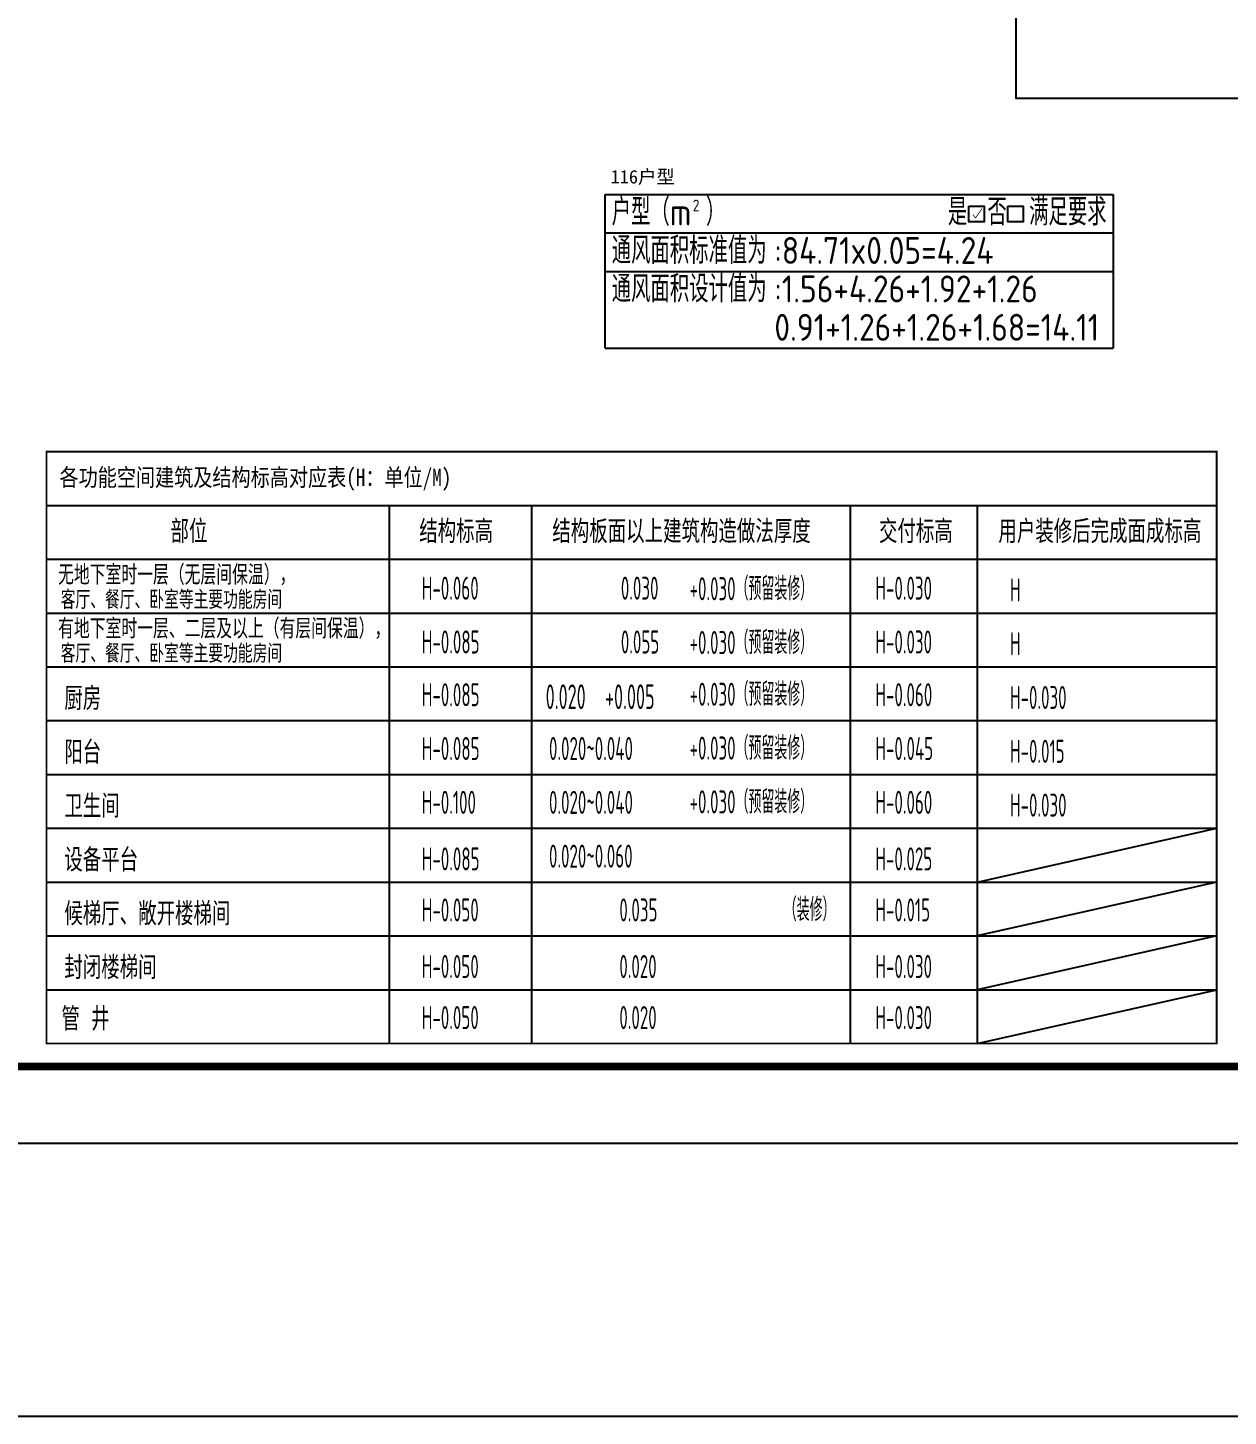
# Model space of a CAD drawing. Extents: x -518115 to 790560, y -210384 to 1628073.
# Drawn here: x 460930 to 476542, y -210384 to -192321 of the extents above; entities that cross this region are included whole.
import ezdxf

# ---------------------------------------------------------------- set-up
doc = ezdxf.new("R2010")
doc.units = 0
doc.header["$LTSCALE"] = 1000
doc.header["$MEASUREMENT"] = 0
for name, color, linetype in [('AD-INDX', 43, 'Continuous'), ('C-Sheet-图框', 101, 'Continuous'), ('PUB_TEXT', 4, 'Continuous'), ('图框', 140, 'Continuous')]:
    doc.layers.add(name, color=color, linetype=linetype)
doc.layers.add('yichutu', color=7, linetype='Continuous', true_color=0xffffff, plot=False)
doc.layers.add('不打印-标记', color=10, linetype='Continuous', lineweight=9, plot=False)
doc.styles.get("Standard").update_dxf_attribs({"font": 'gbenor.shx', "bigfont": 'gbcbig.shx'})
doc.styles.add('宋体', font='', dxfattribs={"height": 50})
doc.styles.add('房间名称', font='TSSDENG', dxfattribs={"width": 0.8, "bigfont": 'HZTXT'})
doc.styles.add('黑体', font='')
doc.styles.get('宋体').set_extended_font_data('SimSun')
doc.styles.get('黑体').set_extended_font_data('SimHei')

# ---------------------------------------------------------------- blocks, each defined once
blk = doc.blocks.new('yct-841-594-84100-59399.9999999999-100-1000.0')
at = {"color": 7, "true_color": 0xffffff}
blk.add_lwpolyline([(0, -3549), (80358, -3549), (80358, 0), (0, 0)], close=True, dxfattribs=at)
at = {"layer": 'yichutu', "color": 7, "true_color": 0xffffff}
blk.add_lwpolyline([(0, 0), (0, 59400), (84100, 59400), (84100, 0)], close=True, dxfattribs=at)
blk = doc.blocks.new('A$C78D13F63')
at = {"layer": 'C-Sheet-图框', "color": 0}
for p, q in [((52360, 7300), (67578, 7300)), ((56815, 7300), (56815, 300)), ((58665, 7300), (58665, 300)), ((62812, 7300), (62812, 300)), ((64465, 7300), (64465, 300)), ((52360, 6600), (67578, 6600)), ((52360, 5900), (67578, 5900)), ((52360, 5200), (67578, 5200)), ((52360, 4500), (67578, 4500)), ((52360, 3800), (67578, 3800)), ((52360, 3100), (67578, 3100)), ((52360, 2400), (67578, 2400)), ((52360, 1700), (67578, 1700)), ((52360, 1000), (67578, 1000))]:
    blk.add_line(p, q, dxfattribs=at)
at = {"layer": 'C-Sheet-图框', "color": 0, "const_width": 24}
blk.add_lwpolyline([(52360, 300), (52360, 8000), (67578, 8000), (67578, 300), (52360, 300)], dxfattribs=at)
at = {"layer": 'PUB_TEXT', "color": 251, "true_color": 0x636466}
for p, q in [((64465, 2400), (67578, 3100)), ((67578, 2400), (64465, 1700)), ((67578, 1700), (64465, 1000)), ((64465, 300), (67578, 1000))]:
    blk.add_line(p, q, dxfattribs=at)
at = {"layer": 'PUB_TEXT', "color": 2}
for s, height, style, width, p in [('各功能空间建筑及结构标高对应表(H：单位/M)', 227.85, '宋体', 0.8, (52528, 7551)), ('H-0.060', 300, '房间名称', 0.56, (57240, 6073)), ('H-0.030', 300, '房间名称', 0.56, (63139, 6073)), ('H-0.085', 300, '房间名称', 0.56, (57240, 5373)), ('H-0.030', 300, '房间名称', 0.56, (63139, 5373)), ('H-0.085', 300, '房间名称', 0.56, (57240, 4687)), ('H-0.060', 300, '房间名称', 0.56, (63139, 4687)), ('H-0.085', 300, '房间名称', 0.56, (57240, 3987)), ('H-0.045', 300, '房间名称', 0.56, (63139, 3987)), ('H-0.100', 300, '房间名称', 0.56, (57240, 3287)), ('H-0.060', 300, '房间名称', 0.56, (63139, 3287)), ('H-0.085', 300, '房间名称', 0.56, (57240, 2551)), ('H-0.025', 300, '房间名称', 0.56, (63139, 2551)), ('H-0.050', 300, '房间名称', 0.56, (57240, 1887)), ('H-0.015', 300, '房间名称', 0.56, (63139, 1887)), ('H-0.050', 300, '房间名称', 0.56, (57240, 1151)), ('H-0.030', 300, '房间名称', 0.56, (63139, 1151)), ('H-0.050', 300, '房间名称', 0.56, (57240, 487)), ('H-0.030', 300, '房间名称', 0.56, (63139, 487))]:
    blk.add_text(s, height=height, dxfattribs=dict(at, style=style, width=width)).set_placement(p)
at = {"layer": 'PUB_TEXT', "style": '房间名称'}
for s, height, width, p in [('部位', 300, 0.8, (53972, 6810)), ('结构标高', 300, 0.8, (57207, 6810)), ('结构板面以上建筑构造做法厚度', 300, 0.8, (58938, 6810)), ('交付标高', 300, 0.8, (63186, 6810)), ('用户装修后完成面成标高', 300, 0.8, (64739, 6810)), ('0.030', 300, 0.56, (59829, 6073)), ('客厅、餐厅、卧室等主要功能房间', 240, 0.8, (52544, 5953)), ('0.055', 300, 0.56, (59829, 5373)), ('客厅、餐厅、卧室等主要功能房间', 240, 0.8, (52544, 5253)), ('厨房', 300, 0.8, (52591, 4637)), ('0.020', 321.4, 0.56, (58851, 4650)), ('阳台', 300, 0.8, (52591, 3937)), ('0.020~0.040', 300, 0.56, (58894, 3987)), ('卫生间', 300, 0.8, (52591, 3237)), ('0.020~0.040', 300, 0.56, (58894, 3287)), ('设备平台', 300, 0.8, (52591, 2537)), ('0.020~0.060', 300, 0.56, (58894, 2587)), ('候梯厅、敞开楼梯间', 300, 0.8, (52591, 1837)), ('0.035', 300, 0.56, (59809, 1887)), ('封闭楼梯间', 300, 0.8, (52591, 1137)), ('0.020', 300, 0.56, (59809, 1151)), ('管 井', 300, 0.8, (52553, 469)), ('0.020', 300, 0.56, (59809, 487))]:
    blk.add_text(s, height=height, dxfattribs=dict(at, width=width)).set_placement(p)
at = {"layer": 'PUB_TEXT', "color": 1, "style": '房间名称', "width": 0.8}
for s, p in [('无地下室时一层（无层间保温），', (52510, 6268)), ('有地下室时一层、二层及以上（有层间保温），', (52510, 5568))]:
    blk.add_text(s, height=257.14, dxfattribs=at).set_placement(p)
at = {"layer": 'PUB_TEXT', "color": 251, "true_color": 0x636466, "style": '房间名称', "width": 0.56}
for s, p in [('+0.030（预留装修）', (60723, 6066)), ('+0.030（预留装修）', (60723, 5366)), ('+0.030（预留装修）', (60723, 4693)), ('+0.030（预留装修）', (60723, 3993)), ('+0.030（预留装修）', (60723, 3293)), ('（装修）', (61948, 1893))]:
    blk.add_text(s, height=300, dxfattribs=at).set_placement(p)
at = {"layer": 'PUB_TEXT', "color": 4, "style": '房间名称', "width": 0.56}
for s, p in [('H', (64889, 6051)), ('H', (64889, 5351)), ('H-0.030', (64889, 4651)), ('H-0.015', (64889, 3951)), ('H-0.030', (64889, 3251))]:
    blk.add_text(s, height=300, dxfattribs=at).set_placement(p)
at = {"layer": 'PUB_TEXT', "color": 3, "style": '房间名称', "width": 0.56}
blk.add_text('+0.005', height=321.4, dxfattribs=at).set_placement((59623, 4650))
blk = doc.blocks.new('TK')
at = {"layer": '图框'}
blk.add_lwpolyline([(465375, 548714), (549475, 548714), (549475, 489314), (465375, 489314)], close=True, dxfattribs=at)
blk.add_lwpolyline([(465375, 548714), (549475, 548714), (549475, 489314), (465375, 489314)], close=True, dxfattribs=at)
at = {"layer": '图框', "const_width": 100}
blk.add_lwpolyline([(548475, 490314), (548475, 547714), (467875, 547714), (467875, 490314)], close=True, dxfattribs=at)

msp = doc.modelspace()

# ---------------------------------------------------------------- linework, layer by layer
for p, q in [((468437.7, -194491), (475044.5, -194491)), ((468437.7, -196491), (468437.7, -194491)), ((475044.5, -194491), (475044.5, -196491)), ((468437.7, -194991), (475044.5, -194991)), ((468437.7, -194991), (475044.5, -194991)), ((468437.7, -195491), (475044.5, -195491)), ((468437.7, -196491), (475044.5, -196491))]:
    msp.add_line(p, q)
for points in [[(473785.6, -189243.2), (476785.6, -189243.2), (476785.6, -193243.2), (473785.6, -193243.2)], [(473168.9, -194644.1), (473368.9, -194644.1), (473368.9, -194844.1), (473168.9, -194844.1)], [(473676.9, -194644.1), (473876.9, -194644.1), (473876.9, -194844.1), (473676.9, -194844.1)]]:
    msp.add_lwpolyline(points, close=True)
at = {"color": 6, "const_width": 10}
msp.add_lwpolyline([(473220.9, -194753.1), (473256.9, -194794.1), (473342.9, -194670.1)], dxfattribs=at)

# ---------------------------------------------------------------- block references
at = {"layer": 'yichutu'}
msp.add_blockref('yct-841-594-84100-59399.9999999999-100-1000.0', (406314.1, -206835), dxfattribs=at)

# ---------------------------------------------------------------- texts
at = {"color": 1, "style": '黑体'}
msp.add_text('116户型', height=175, dxfattribs=at).set_placement((468509.7, -194347.2))
at = {"color": 91, "true_color": 0x7df289}
for s, p in [('是', (472896.4, -194893.4)), ('否', (473410.4, -194893.4)), ('满足要求', (473952.4, -194893.4))]:
    msp.add_text(s, height=350, dxfattribs=at).set_placement(p)
at = {"layer": 'AD-INDX', "color": 1}
msp.add_text('2', height=151.2, dxfattribs=at).set_placement((469578, -194708.9))
at = {"layer": '不打印-标记', "color": 1}
for s, p in [('户型（m ）', (468523.8, -194893.4)), ('通风面积标准值为', (468523.8, -195393.4)), (':84.71x0.05=4.24', (470639.3, -195393.4))]:
    msp.add_text(s, height=350, dxfattribs=at).set_placement(p)
at = {"layer": '不打印-标记', "color": 2}
for s, p in [('通风面积设计值为', (468523.8, -195893.4)), (':1.56+4.26+1.92+1.26', (470639.3, -195893.4)), ('0.91+1.26+1.26+1.68=14.11', (470639.3, -196393.4))]:
    msp.add_text(s, height=350, dxfattribs=at).set_placement(p)

# ---------------------------------------------------------------- next in the draw order: block references
msp.add_blockref('A$C78D13F63', (408814.1, -205835))

# ---------------------------------------------------------------- next in the draw order: block references
msp.add_blockref('TK', (-59060.9, -696148.7))

doc.saveas('drawing.dxf')
